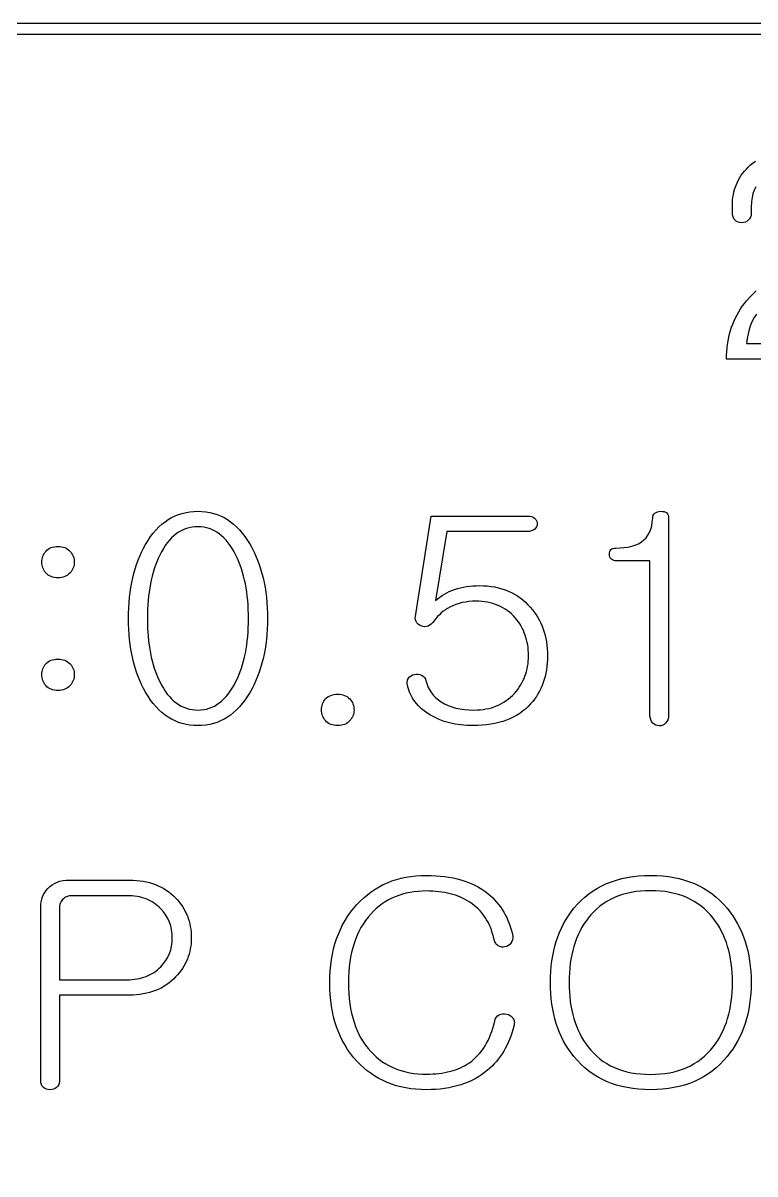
# Model space of a CAD drawing. Extents: x -145 to 145, y -175 to 185.
# Drawn here: x -25.88 to -13.21, y 165.18 to 185.1 of the extents above; entities that cross this region are included whole.
import ezdxf

# ---------------------------------------------------------------- set-up
doc = ezdxf.new("R2010")
doc.units = 0
doc.layers.add('screen_exp-1p', color=7, linetype='CONTINUOUS')

msp = doc.modelspace()

# ---------------------------------------------------------------- linework, layer by layer
at = {"layer": 'screen_exp-1p'}
for points in [[(-145.1, 185.1), (145.1, 185.1), (145.1, -175.1), (-145.1, -175.1), (-145.1, 185.1)], [(-144.9, 0.1), (-134.9, 0.1), (-134.9, -0.1), (-144.9, -0.1), (-144.9, -174.9), (144.9, -174.9), (144.9, -0.1), (134.9, -0.1), (134.9, 0.1), (144.9, 0.1), (144.9, 184.9), (-144.9, 184.9), (-144.9, 0.1)], [(-13.196815, 182.266327), (-13.22464, 182.207625), (-13.246281, 182.145914), (-13.26174, 182.081192), (-13.271015, 182.01346), (-13.273334, 181.978465), (-13.274106, 181.942718), (-13.274106, 181.803039), (-13.27492, 181.785429), (-13.277361, 181.768721), (-13.287124, 181.738016), (-13.303396, 181.710923), (-13.326177, 181.687443), (-13.35091, 181.668478), (-13.378247, 181.654932), (-13.408188, 181.646804), (-13.440731, 181.644094), (-13.473275, 181.646804), (-13.503216, 181.654932), (-13.530553, 181.668478), (-13.555286, 181.687443), (-13.575789, 181.713633), (-13.590434, 181.744037), (-13.599221, 181.778655), (-13.602149, 181.817489), (-13.602149, 181.942718), (-13.601071, 181.991598), (-13.597837, 182.039499), (-13.592447, 182.086423), (-13.584901, 182.132367), (-13.575199, 182.177334), (-13.563341, 182.221322), (-13.549327, 182.264332), (-13.533156, 182.306364), (-13.51483, 182.347417), (-13.494348, 182.387492), (-13.471709, 182.426588), (-13.446915, 182.464706), (-13.419964, 182.501846), (-13.390858, 182.538007), (-13.359595, 182.57319), (-13.326177, 182.607395), (-13.28627, 182.64414), (-13.244654, 182.678514), (-13.20133, 182.710517)], [(-11.42561, 179.284007), (-13.701083, 179.284007), (-13.700615, 179.349689), (-13.69791, 179.414279), (-13.692967, 179.477778), (-13.685787, 179.540185), (-13.67637, 179.601502), (-13.664715, 179.661727), (-13.650823, 179.720861), (-13.634693, 179.778903), (-13.616326, 179.835855), (-13.595722, 179.891715), (-13.57288, 179.946484), (-13.547801, 180.000161), (-13.520485, 180.052748), (-13.490931, 180.104243), (-13.459139, 180.154647), (-13.42511, 180.20396), (-13.392078, 180.248305), (-13.356768, 180.292237), (-13.279314, 180.378859), (-13.192747, 180.463825)], [(-13.185994, 180.064733), (-13.223663, 180.003473), (-13.25694, 179.938299), (-13.285822, 179.869213), (-13.310312, 179.796213), (-13.330408, 179.719299), (-13.34611, 179.638472), (-13.357419, 179.553732), (-11.42561, 179.553732)], [(-22.848994, 176.651254), (-22.778963, 176.649015), (-22.710763, 176.642298), (-22.644394, 176.631104), (-22.579855, 176.615431), (-22.517147, 176.595281), (-22.45627, 176.570653), (-22.397223, 176.541547), (-22.340007, 176.507963), (-22.284621, 176.469901), (-22.231066, 176.427362), (-22.179341, 176.380344), (-22.129447, 176.328849), (-22.081384, 176.272876), (-22.035151, 176.212425), (-21.990749, 176.147497), (-21.948177, 176.07809), (-21.911606, 176.012126), (-21.877394, 175.944281), (-21.845542, 175.874555), (-21.816049, 175.802947), (-21.788915, 175.729458), (-21.764141, 175.654087), (-21.741727, 175.576835), (-21.721672, 175.497701), (-21.703976, 175.416686), (-21.688639, 175.33379), (-21.675663, 175.249012), (-21.665045, 175.162352), (-21.656787, 175.073811), (-21.650888, 174.983389), (-21.647349, 174.891085), (-21.64617, 174.7969), (-21.647349, 174.703298), (-21.650888, 174.61154), (-21.656787, 174.521625), (-21.665045, 174.433555), (-21.675663, 174.347328), (-21.688639, 174.262945), (-21.703976, 174.180406), (-21.721672, 174.099711), (-21.741727, 174.02086), (-21.764141, 173.943852), (-21.788915, 173.868688), (-21.816049, 173.795368), (-21.845542, 173.723892), (-21.877394, 173.65426), (-21.911606, 173.586471), (-21.948177, 173.520526), (-21.990749, 173.450537), (-22.035151, 173.385062), (-22.081384, 173.324103), (-22.129447, 173.26766), (-22.179341, 173.215732), (-22.231066, 173.16832), (-22.284621, 173.125423), (-22.340007, 173.087041), (-22.397223, 173.053175), (-22.45627, 173.023824), (-22.517147, 172.998989), (-22.579855, 172.97867), (-22.644394, 172.962866), (-22.710763, 172.951577), (-22.778963, 172.944804), (-22.848994, 172.942546), (-22.919655, 172.944804), (-22.988445, 172.951577), (-23.055363, 172.962866), (-23.12041, 172.97867), (-23.183586, 172.998989), (-23.244891, 173.023824), (-23.304324, 173.053175), (-23.361886, 173.087041), (-23.417577, 173.125423), (-23.471397, 173.16832), (-23.523345, 173.215732), (-23.573422, 173.26766), (-23.621628, 173.324103), (-23.667962, 173.385062), (-23.712425, 173.450537), (-23.755017, 173.520526), (-23.790958, 173.586471), (-23.82458, 173.65426), (-23.855883, 173.723892), (-23.884868, 173.795368), (-23.911533, 173.868688), (-23.93588, 173.943852), (-23.957908, 174.02086), (-23.977618, 174.099711), (-23.995009, 174.180406), (-24.01008, 174.262945), (-24.022834, 174.347328), (-24.033268, 174.433555), (-24.041384, 174.521625), (-24.047181, 174.61154), (-24.050659, 174.703298), (-24.051818, 174.7969), (-24.050659, 174.891085), (-24.047181, 174.983389), (-24.041384, 175.073811), (-24.033268, 175.162352), (-24.022834, 175.249012), (-24.01008, 175.33379), (-23.995009, 175.416686), (-23.977618, 175.497701), (-23.957908, 175.576835), (-23.93588, 175.654087), (-23.911533, 175.729458), (-23.884868, 175.802947), (-23.855883, 175.874555), (-23.82458, 175.944281), (-23.790958, 176.012126), (-23.755017, 176.07809), (-23.712425, 176.147497), (-23.667962, 176.212425), (-23.621628, 176.272876), (-23.573422, 176.328849), (-23.523345, 176.380344), (-23.471397, 176.427362), (-23.417577, 176.469901), (-23.361886, 176.507963), (-23.304324, 176.541547), (-23.244891, 176.570653), (-23.183586, 176.595281), (-23.12041, 176.615431), (-23.055363, 176.631104), (-22.988445, 176.642298), (-22.919655, 176.649015), (-22.848994, 176.651254)], [(-15.599873, 175.793916), (-15.629244, 175.795647), (-15.654872, 175.80084), (-15.676758, 175.809495), (-15.694901, 175.821611), (-15.709302, 175.83719), (-15.71996, 175.85623), (-15.726875, 175.878732), (-15.730048, 175.904696), (-15.729398, 175.93066), (-15.724841, 175.953162), (-15.71638, 175.972202), (-15.704013, 175.987781), (-15.687741, 175.999897), (-15.667564, 176.008552), (-15.643482, 176.013744), (-15.615494, 176.015475), (-15.544792, 176.017131), (-15.478484, 176.022098), (-15.416569, 176.030376), (-15.359048, 176.041966), (-15.30592, 176.056867), (-15.257185, 176.07508), (-15.212844, 176.096603), (-15.172896, 176.121439), (-15.131159, 176.155229), (-15.094465, 176.193987), (-15.062816, 176.237712), (-15.036212, 176.286404), (-15.014651, 176.340063), (-14.998135, 176.398689), (-14.986663, 176.462281), (-14.980236, 176.530841), (-14.9769, 176.558009), (-14.969496, 176.581716), (-14.958025, 176.60196), (-14.942485, 176.618743), (-14.922877, 176.632063), (-14.899202, 176.641922), (-14.871458, 176.648319), (-14.839646, 176.651254), (-14.807916, 176.650426), (-14.780416, 176.645534), (-14.757147, 176.636579), (-14.738109, 176.623559), (-14.723302, 176.606476), (-14.712725, 176.585328), (-14.706379, 176.560117), (-14.704263, 176.530841), (-14.704263, 173.11594), (-14.705077, 173.095997), (-14.707518, 173.077107), (-14.711586, 173.059271), (-14.717281, 173.042488), (-14.733553, 173.012084), (-14.756334, 172.985894), (-14.780742, 172.964822), (-14.807102, 172.949771), (-14.835415, 172.94074), (-14.850304, 172.938482), (-14.865681, 172.937729), (-14.898225, 172.942546), (-14.928166, 172.952179), (-14.955503, 172.966628), (-14.980236, 172.985894), (-15.000739, 173.014191), (-15.015383, 173.046101), (-15.02417, 173.081622), (-15.027099, 173.120757), (-15.027099, 175.793916), (-15.599873, 175.793916)], [(-17.149834, 176.569373), (-17.112734, 176.566965), (-17.079539, 176.55974), (-17.050249, 176.547699), (-17.024865, 176.530841), (-17.004362, 176.510371), (-16.989717, 176.487493), (-16.980931, 176.462206), (-16.978002, 176.434511), (-16.980605, 176.408924), (-16.988416, 176.385142), (-17.001433, 176.363167), (-17.019658, 176.342998), (-17.04732, 176.324033), (-17.078237, 176.310486), (-17.112408, 176.302358), (-17.149834, 176.299649), (-18.540111, 176.299649), (-18.737978, 175.105156), (-18.702098, 175.136614), (-18.664754, 175.165965), (-18.625946, 175.193208), (-18.585673, 175.218344), (-18.543935, 175.241373), (-18.500733, 175.262295), (-18.456066, 175.281109), (-18.409935, 175.297816), (-18.359899, 175.31362), (-18.308724, 175.327317), (-18.256409, 175.338907), (-18.202956, 175.34839), (-18.148363, 175.355765), (-18.092632, 175.361033), (-18.035761, 175.364194), (-17.977752, 175.365247), (-17.909023, 175.36378), (-17.842125, 175.359377), (-17.777057, 175.35204), (-17.71382, 175.341767), (-17.652414, 175.328559), (-17.592838, 175.312416), (-17.535093, 175.293338), (-17.479178, 175.271326), (-17.425094, 175.246378), (-17.372841, 175.218495), (-17.322418, 175.187676), (-17.273826, 175.153923), (-17.227065, 175.117235), (-17.182134, 175.077612), (-17.139033, 175.035053), (-17.097763, 174.98956), (-17.061823, 174.946776), (-17.028201, 174.902713), (-16.996897, 174.85737), (-16.967913, 174.810747), (-16.941247, 174.762846), (-16.9169, 174.713665), (-16.894872, 174.663204), (-16.875163, 174.611465), (-16.857772, 174.558445), (-16.8427, 174.504147), (-16.829947, 174.448569), (-16.819513, 174.391712), (-16.811397, 174.333575), (-16.8056, 174.274159), (-16.802122, 174.213463), (-16.800963, 174.151488), (-16.802102, 174.088403), (-16.805519, 174.026786), (-16.811214, 173.966636), (-16.819187, 173.907954), (-16.829439, 173.850739), (-16.841968, 173.794992), (-16.856775, 173.740712), (-16.873861, 173.6879), (-16.893225, 173.636555), (-16.914866, 173.586678), (-16.938786, 173.538268), (-16.964984, 173.491326), (-16.99346, 173.445852), (-17.024214, 173.401845), (-17.057246, 173.359305), (-17.092556, 173.318233), (-17.136125, 173.27274), (-17.182215, 173.230182), (-17.230827, 173.190558), (-17.281962, 173.15387), (-17.335619, 173.120117), (-17.391798, 173.089299), (-17.450499, 173.061416), (-17.511722, 173.036468), (-17.575468, 173.014455), (-17.641735, 172.995377), (-17.710525, 172.979234), (-17.781837, 172.966026), (-17.855671, 172.955754), (-17.932027, 172.948416), (-18.010906, 172.944013), (-18.092306, 172.942546), (-18.145861, 172.94328), (-18.198481, 172.945481), (-18.250165, 172.94915), (-18.300913, 172.954286), (-18.399603, 172.968961), (-18.494549, 172.989507), (-18.585754, 173.015922), (-18.673216, 173.048208), (-18.756935, 173.086364), (-18.836912, 173.13039), (-18.911275, 173.180436), (-18.978153, 173.234245), (-19.037545, 173.291818), (-19.089453, 173.353153), (-19.1126, 173.385232), (-19.133875, 173.418251), (-19.15328, 173.452211), (-19.170813, 173.487112), (-19.186474, 173.522953), (-19.200265, 173.559736), (-19.212184, 173.597459), (-19.222232, 173.636122), (-19.229066, 173.671042), (-19.229799, 173.687599), (-19.228741, 173.703554), (-19.225893, 173.718906), (-19.221256, 173.733657), (-19.206611, 173.761352), (-19.186434, 173.785434), (-19.162351, 173.8047), (-19.134363, 173.81915), (-19.10247, 173.828783), (-19.071554, 173.833298), (-19.041288, 173.832395), (-19.011673, 173.826073), (-18.982709, 173.814333), (-18.95407, 173.796873), (-18.930638, 173.773393), (-18.912414, 173.743892), (-18.899396, 173.70837), (-18.883938, 173.654335), (-18.863598, 173.603009), (-18.838376, 173.554392), (-18.808273, 173.508485), (-18.773288, 173.465287), (-18.733422, 173.424798), (-18.688674, 173.387019), (-18.639045, 173.351949), (-18.582337, 173.319212), (-18.521561, 173.290839), (-18.456717, 173.266832), (-18.387805, 173.24719), (-18.314826, 173.231912), (-18.237778, 173.221), (-18.156662, 173.214453), (-18.071478, 173.21227), (-18.018106, 173.213399), (-17.966036, 173.216786), (-17.915267, 173.22243), (-17.8658, 173.230332), (-17.817635, 173.240492), (-17.770772, 173.252909), (-17.725211, 173.267585), (-17.680951, 173.284518), (-17.637993, 173.303708), (-17.596337, 173.325157), (-17.555982, 173.348863), (-17.516929, 173.374827), (-17.479178, 173.403049), (-17.442729, 173.433528), (-17.407582, 173.466265), (-17.373736, 173.50126), (-17.316377, 173.570422), (-17.290566, 173.606302), (-17.266666, 173.643046), (-17.244679, 173.680656), (-17.224603, 173.719132), (-17.20644, 173.758473), (-17.190188, 173.798679), (-17.175848, 173.839751), (-17.163421, 173.881689), (-17.152905, 173.924492), (-17.144301, 173.96816), (-17.137609, 174.012694), (-17.132829, 174.058093), (-17.129962, 174.104358), (-17.129006, 174.151488), (-17.1299, 174.199766), (-17.132585, 174.247066), (-17.13706, 174.293387), (-17.143325, 174.33873), (-17.151379, 174.383095), (-17.161224, 174.426481), (-17.172858, 174.468888), (-17.186283, 174.510318), (-17.201497, 174.550769), (-17.218501, 174.590242), (-17.237296, 174.628736), (-17.25788, 174.666252), (-17.280254, 174.70279), (-17.304417, 174.738349), (-17.358115, 174.806533), (-17.390679, 174.841528), (-17.424586, 174.874265), (-17.459835, 174.904744), (-17.496427, 174.932966), (-17.534361, 174.95893), (-17.573637, 174.982636), (-17.614256, 175.004085), (-17.656217, 175.023276), (-17.699521, 175.040209), (-17.744167, 175.054884), (-17.790156, 175.067301), (-17.837487, 175.077461), (-17.886161, 175.085363), (-17.936177, 175.091008), (-17.987535, 175.094394), (-18.040236, 175.095523), (-18.100768, 175.093943), (-18.159998, 175.089202), (-18.217926, 175.081299), (-18.274552, 175.070237), (-18.329877, 175.056013), (-18.3839, 175.038628), (-18.436621, 175.018083), (-18.488041, 174.994377), (-18.528721, 174.971724), (-18.567448, 174.947115), (-18.604223, 174.920549), (-18.639045, 174.892026), (-18.671914, 174.861546), (-18.702831, 174.82911), (-18.731795, 174.794717), (-18.758806, 174.758368), (-18.785167, 174.726383), (-18.812178, 174.700269), (-18.839841, 174.680024), (-18.868154, 174.66565), (-18.897118, 174.657146), (-18.926733, 174.654512), (-18.956999, 174.657748), (-18.987916, 174.666854), (-19.016717, 174.681605), (-19.040637, 174.699366), (-19.059675, 174.720137), (-19.073832, 174.743918), (-19.083107, 174.77071), (-19.0875, 174.800512), (-19.087012, 174.833325), (-19.081642, 174.869147), (-18.810877, 176.569373), (-17.149834, 176.569373)], [(-22.848994, 176.38153), (-22.901003, 176.379611), (-22.951589, 176.373853), (-23.00075, 176.364258), (-23.048488, 176.350825), (-23.094802, 176.333553), (-23.139693, 176.312443), (-23.183159, 176.287495), (-23.225202, 176.258709), (-23.265821, 176.226085), (-23.305016, 176.189622), (-23.342787, 176.149322), (-23.379135, 176.105183), (-23.414058, 176.057206), (-23.447558, 176.005391), (-23.479634, 175.949738), (-23.510287, 175.890246), (-23.536139, 175.834029), (-23.560323, 175.776155), (-23.582839, 175.716626), (-23.603688, 175.655442), (-23.622868, 175.592601), (-23.640381, 175.528105), (-23.656226, 175.461954), (-23.670403, 175.394146), (-23.682912, 175.324683), (-23.693753, 175.253565), (-23.702927, 175.18079), (-23.710432, 175.10636), (-23.71627, 175.030275), (-23.720439, 174.952533), (-23.722941, 174.873136), (-23.723775, 174.792083), (-23.722941, 174.712197), (-23.720439, 174.633891), (-23.71627, 174.557166), (-23.710432, 174.482021), (-23.702927, 174.408456), (-23.693753, 174.336472), (-23.682912, 174.266069), (-23.670403, 174.197245), (-23.656226, 174.130002), (-23.640381, 174.06434), (-23.622868, 174.000258), (-23.603688, 173.937756), (-23.582839, 173.876835), (-23.560323, 173.817494), (-23.536139, 173.759734), (-23.510287, 173.703554), (-23.479634, 173.644062), (-23.447558, 173.588409), (-23.414058, 173.536594), (-23.379135, 173.488617), (-23.342787, 173.444478), (-23.305016, 173.404178), (-23.265821, 173.367715), (-23.225202, 173.335091), (-23.183159, 173.306305), (-23.139693, 173.281357), (-23.094802, 173.260247), (-23.048488, 173.242975), (-23.00075, 173.229542), (-22.951589, 173.219946), (-22.901003, 173.214189), (-22.848994, 173.21227), (-22.798225, 173.214189), (-22.748758, 173.219946), (-22.700593, 173.229542), (-22.65373, 173.242975), (-22.608169, 173.260247), (-22.563909, 173.281357), (-22.520951, 173.306305), (-22.479295, 173.335091), (-22.43894, 173.367715), (-22.399887, 173.404178), (-22.362136, 173.444478), (-22.325687, 173.488617), (-22.29054, 173.536594), (-22.256694, 173.588409), (-22.22415, 173.644062), (-22.192908, 173.703554), (-22.166425, 173.759734), (-22.141651, 173.817494), (-22.118586, 173.876835), (-22.097229, 173.937756), (-22.07758, 174.000258), (-22.05964, 174.06434), (-22.043409, 174.130002), (-22.028886, 174.197245), (-22.016072, 174.266069), (-22.004967, 174.336472), (-21.99557, 174.408456), (-21.987881, 174.482021), (-21.981901, 174.557166), (-21.97763, 174.633891), (-21.975067, 174.712197), (-21.974213, 174.792083), (-21.975067, 174.873136), (-21.97763, 174.952533), (-21.981901, 175.030275), (-21.987881, 175.10636), (-21.99557, 175.18079), (-22.004967, 175.253565), (-22.016072, 175.324683), (-22.028886, 175.394146), (-22.043409, 175.461954), (-22.05964, 175.528105), (-22.07758, 175.592601), (-22.097229, 175.655442), (-22.118586, 175.716626), (-22.141651, 175.776155), (-22.166425, 175.834029), (-22.192908, 175.890246), (-22.22415, 175.949738), (-22.256694, 176.005391), (-22.29054, 176.057206), (-22.325687, 176.105183), (-22.362136, 176.149322), (-22.399887, 176.189622), (-22.43894, 176.226085), (-22.479295, 176.258709), (-22.520951, 176.287495), (-22.563909, 176.312443), (-22.608169, 176.333553), (-22.65373, 176.350825), (-22.700593, 176.364258), (-22.748758, 176.373853), (-22.798225, 176.379611), (-22.848994, 176.38153)], [(-25.269459, 176.044374), (-25.237728, 176.04302), (-25.207625, 176.038956), (-25.179149, 176.032183), (-25.1523, 176.0227), (-25.127079, 176.010508), (-25.103485, 175.995607), (-25.081517, 175.977997), (-25.061177, 175.957677), (-25.044092, 175.937885), (-25.029284, 175.917038), (-25.016755, 175.895138), (-25.006504, 175.872184), (-24.99853, 175.848177), (-24.992835, 175.823116), (-24.989418, 175.797002), (-24.988279, 175.769834), (-24.989418, 175.743794), (-24.992835, 175.718658), (-24.99853, 175.694425), (-25.006504, 175.671095), (-25.016755, 175.648669), (-25.029284, 175.627145), (-25.044092, 175.606524), (-25.061177, 175.586807), (-25.081517, 175.566487), (-25.103485, 175.548877), (-25.127079, 175.533976), (-25.1523, 175.521784), (-25.179149, 175.512301), (-25.207625, 175.505528), (-25.237728, 175.501464), (-25.269459, 175.50011), (-25.302409, 175.501464), (-25.33357, 175.505528), (-25.362941, 175.512301), (-25.390522, 175.521784), (-25.416313, 175.533976), (-25.440314, 175.548877), (-25.462526, 175.566487), (-25.482947, 175.586807), (-25.498812, 175.606524), (-25.512562, 175.627145), (-25.524196, 175.648669), (-25.533715, 175.671095), (-25.541119, 175.694425), (-25.546408, 175.718658), (-25.549581, 175.743794), (-25.550638, 175.769834), (-25.549581, 175.797002), (-25.546408, 175.823116), (-25.541119, 175.848177), (-25.533715, 175.872184), (-25.524196, 175.895138), (-25.512562, 175.917038), (-25.498812, 175.937885), (-25.482947, 175.957677), (-25.462526, 175.977997), (-25.440314, 175.995607), (-25.416313, 176.010508), (-25.390522, 176.0227), (-25.362941, 176.032183), (-25.33357, 176.038956), (-25.302409, 176.04302), (-25.269459, 176.044374)], [(-25.269459, 174.09369), (-25.237728, 174.092411), (-25.207625, 174.088573), (-25.179149, 174.082176), (-25.1523, 174.07322), (-25.127079, 174.061706), (-25.103485, 174.047633), (-25.081517, 174.031001), (-25.061177, 174.01181), (-25.044092, 173.992017), (-25.029284, 173.971171), (-25.016755, 173.949271), (-25.006504, 173.926317), (-24.99853, 173.90231), (-24.992835, 173.877249), (-24.989418, 173.851134), (-24.988279, 173.823966), (-24.989418, 173.797852), (-24.992835, 173.77249), (-24.99853, 173.74788), (-25.006504, 173.724024), (-25.016755, 173.70092), (-25.029284, 173.678568), (-25.044092, 173.656969), (-25.061177, 173.636122), (-25.081517, 173.615803), (-25.103485, 173.598193), (-25.127079, 173.583291), (-25.1523, 173.5711), (-25.179149, 173.561617), (-25.207625, 173.554844), (-25.237728, 173.55078), (-25.269459, 173.549425), (-25.302409, 173.55078), (-25.33357, 173.554844), (-25.362941, 173.561617), (-25.390522, 173.5711), (-25.416313, 173.583291), (-25.440314, 173.598193), (-25.462526, 173.615803), (-25.482947, 173.636122), (-25.498812, 173.656969), (-25.512562, 173.678568), (-25.524196, 173.70092), (-25.533715, 173.724024), (-25.541119, 173.74788), (-25.546408, 173.77249), (-25.549581, 173.797852), (-25.550638, 173.823966), (-25.549581, 173.851134), (-25.546408, 173.877249), (-25.541119, 173.90231), (-25.533715, 173.926317), (-25.524196, 173.949271), (-25.512562, 173.971171), (-25.498812, 173.992017), (-25.482947, 174.01181), (-25.462526, 174.031001), (-25.440314, 174.047633), (-25.416313, 174.061706), (-25.390522, 174.07322), (-25.362941, 174.082176), (-25.33357, 174.088573), (-25.302409, 174.092411), (-25.269459, 174.09369)], [(-20.429459, 173.486811), (-20.397728, 173.485531), (-20.367625, 173.481693), (-20.339149, 173.475296), (-20.3123, 173.466341), (-20.287079, 173.454826), (-20.263485, 173.440753), (-20.241517, 173.424121), (-20.221177, 173.40493), (-20.204092, 173.385062), (-20.189284, 173.36399), (-20.176755, 173.341714), (-20.166504, 173.318233), (-20.15853, 173.293549), (-20.152835, 173.26766), (-20.149418, 173.240567), (-20.148279, 173.21227), (-20.149418, 173.186231), (-20.152835, 173.161095), (-20.15853, 173.136862), (-20.166504, 173.113532), (-20.176755, 173.091105), (-20.189284, 173.069581), (-20.204092, 173.048961), (-20.221177, 173.029243), (-20.241517, 173.008923), (-20.263485, 172.991313), (-20.287079, 172.976412), (-20.3123, 172.96422), (-20.339149, 172.954738), (-20.367625, 172.947964), (-20.397728, 172.943901), (-20.429459, 172.942546), (-20.462409, 172.943901), (-20.49357, 172.947964), (-20.522941, 172.954738), (-20.550522, 172.96422), (-20.576313, 172.976412), (-20.600314, 172.991313), (-20.622526, 173.008923), (-20.642947, 173.029243), (-20.658812, 173.048961), (-20.672562, 173.069581), (-20.684196, 173.091105), (-20.693715, 173.113532), (-20.701119, 173.136862), (-20.706408, 173.161095), (-20.709581, 173.186231), (-20.710638, 173.21227), (-20.709581, 173.240567), (-20.706408, 173.26766), (-20.701119, 173.293549), (-20.693715, 173.318233), (-20.684196, 173.341714), (-20.672562, 173.36399), (-20.658812, 173.385062), (-20.642947, 173.40493), (-20.622526, 173.424121), (-20.600314, 173.440753), (-20.576313, 173.454826), (-20.550522, 173.466341), (-20.522941, 173.475296), (-20.49357, 173.481693), (-20.462409, 173.485531), (-20.429459, 173.486811)], [(-18.896418, 170.351254), (-18.814163, 170.350031), (-18.734024, 170.346362), (-18.656, 170.340247), (-18.580091, 170.331687), (-18.506297, 170.32068), (-18.434619, 170.307228), (-18.365057, 170.29133), (-18.297609, 170.272986), (-18.232277, 170.252196), (-18.169061, 170.22896), (-18.10796, 170.203278), (-18.048974, 170.175151), (-17.992103, 170.144577), (-17.937348, 170.111558), (-17.884708, 170.076092), (-17.834184, 170.038181), (-17.792832, 170.00313), (-17.753393, 169.966611), (-17.715866, 169.928625), (-17.680251, 169.889171), (-17.646547, 169.848249), (-17.614756, 169.80586), (-17.584877, 169.762004), (-17.556909, 169.71668), (-17.530854, 169.669888), (-17.50671, 169.621629), (-17.484479, 169.571902), (-17.464159, 169.520708), (-17.445751, 169.468046), (-17.429256, 169.413917), (-17.414672, 169.35832), (-17.402, 169.301256), (-17.40021, 169.284549), (-17.400047, 169.268143), (-17.404604, 169.236233), (-17.415668, 169.205528), (-17.433242, 169.176027), (-17.453419, 169.154052), (-17.477502, 169.136291), (-17.50549, 169.122744), (-17.537383, 169.113412), (-17.567974, 169.109198), (-17.582782, 169.109349), (-17.597264, 169.111004), (-17.625251, 169.118831), (-17.651938, 169.132678), (-17.666826, 169.143064), (-17.680251, 169.154955), (-17.692211, 169.168351), (-17.702706, 169.183252), (-17.711737, 169.199658), (-17.719303, 169.217569), (-17.730043, 169.257908), (-17.742044, 169.309478), (-17.755915, 169.35943), (-17.771659, 169.407765), (-17.789273, 169.454481), (-17.808759, 169.499579), (-17.830116, 169.54306), (-17.853344, 169.584922), (-17.878443, 169.625166), (-17.905414, 169.663792), (-17.934256, 169.7008), (-17.96497, 169.73619), (-17.997554, 169.769962), (-18.03201, 169.802116), (-18.068337, 169.832652), (-18.106536, 169.86157), (-18.146605, 169.88887), (-18.223246, 169.934024), (-18.304769, 169.973158), (-18.347361, 169.990468), (-18.391173, 170.006272), (-18.436206, 170.020571), (-18.482459, 170.033365), (-18.529932, 170.044653), (-18.578626, 170.054437), (-18.628541, 170.062715), (-18.679675, 170.069488), (-18.73203, 170.074757), (-18.785606, 170.078519), (-18.840402, 170.080777), (-18.896418, 170.08153), (-18.969744, 170.079968), (-19.04132, 170.075283), (-19.111147, 170.067475), (-19.179225, 170.056544), (-19.245554, 170.04249), (-19.310133, 170.025312), (-19.372963, 170.005011), (-19.434044, 169.981587), (-19.493376, 169.95504), (-19.550958, 169.92537), (-19.606791, 169.892576), (-19.660875, 169.856659), (-19.71321, 169.817619), (-19.763796, 169.775456), (-19.812632, 169.73017), (-19.859719, 169.68176), (-19.906379, 169.626897), (-19.950028, 169.569475), (-19.990667, 169.509495), (-20.028296, 169.446955), (-20.062915, 169.381857), (-20.094523, 169.3142), (-20.123121, 169.243985), (-20.148709, 169.17121), (-20.171286, 169.095877), (-20.190853, 169.017985), (-20.20741, 168.937535), (-20.220957, 168.854525), (-20.231493, 168.768957), (-20.239018, 168.68083), (-20.243534, 168.590144), (-20.245039, 168.4969), (-20.243534, 168.40136), (-20.239018, 168.308605), (-20.231493, 168.218634), (-20.220957, 168.131448), (-20.20741, 168.047046), (-20.190853, 167.965429), (-20.171286, 167.886596), (-20.148709, 167.810548), (-20.123121, 167.737285), (-20.094523, 167.666806), (-20.062915, 167.599111), (-20.028296, 167.534201), (-19.990667, 167.472076), (-19.950028, 167.412735), (-19.906379, 167.356179), (-19.859719, 167.302407), (-19.813852, 167.255164), (-19.766074, 167.210969), (-19.716383, 167.169821), (-19.664781, 167.131722), (-19.611266, 167.096671), (-19.55584, 167.064667), (-19.498501, 167.035712), (-19.439251, 167.009804), (-19.378089, 166.986945), (-19.315014, 166.967133), (-19.250028, 166.950369), (-19.18313, 166.936654), (-19.11432, 166.925986), (-19.043598, 166.918366), (-18.970964, 166.913794), (-18.896418, 166.91227), (-18.839812, 166.913042), (-18.784548, 166.915356), (-18.730627, 166.919213), (-18.678048, 166.924612), (-18.626812, 166.931555), (-18.576918, 166.94004), (-18.528366, 166.950068), (-18.481157, 166.961639), (-18.435291, 166.974753), (-18.390766, 166.989409), (-18.347585, 167.005609), (-18.305745, 167.023351), (-18.265249, 167.042636), (-18.226094, 167.063463), (-18.188282, 167.085834), (-18.151813, 167.109747), (-18.112272, 167.139079), (-18.074358, 167.17048), (-18.038071, 167.203951), (-18.003412, 167.239491), (-17.97038, 167.277102), (-17.938975, 167.316781), (-17.909197, 167.358531), (-17.881047, 167.402349), (-17.854524, 167.448238), (-17.829627, 167.496196), (-17.806359, 167.546224), (-17.784717, 167.598321), (-17.764702, 167.652488), (-17.746315, 167.708724), (-17.729555, 167.76703), (-17.714422, 167.827406), (-17.703682, 167.863229), (-17.687085, 167.893633), (-17.66463, 167.918618), (-17.636316, 167.938185), (-17.607027, 167.949926), (-17.576436, 167.956247), (-17.544543, 167.95715), (-17.511348, 167.952635), (-17.477177, 167.943002), (-17.447562, 167.928552), (-17.422503, 167.909286), (-17.402, 167.885204), (-17.392562, 167.870303), (-17.385077, 167.854499), (-17.379545, 167.837791), (-17.375965, 167.820181), (-17.374338, 167.801668), (-17.374663, 167.782251), (-17.376941, 167.761932), (-17.381172, 167.740709), (-17.397607, 167.681293), (-17.415668, 167.623457), (-17.435358, 167.567202), (-17.456674, 167.512527), (-17.479617, 167.459433), (-17.504188, 167.407919), (-17.530386, 167.357985), (-17.558211, 167.309632), (-17.587663, 167.262859), (-17.618743, 167.217667), (-17.651449, 167.174055), (-17.685783, 167.132023), (-17.721744, 167.091572), (-17.759333, 167.052701), (-17.798548, 167.015411), (-17.839391, 166.979701), (-17.889895, 166.938874), (-17.942474, 166.90068), (-17.997127, 166.865121), (-18.053855, 166.832196), (-18.112658, 166.801904), (-18.173536, 166.774247), (-18.236488, 166.749224), (-18.301515, 166.726835), (-18.368616, 166.70708), (-18.437792, 166.689958), (-18.509043, 166.675471), (-18.582369, 166.663618), (-18.657769, 166.654399), (-18.735244, 166.647814), (-18.814794, 166.643863), (-18.896418, 166.642546), (-18.988985, 166.644484), (-19.079234, 166.650297), (-19.167163, 166.659987), (-19.252774, 166.673552), (-19.336066, 166.690993), (-19.41704, 166.71231), (-19.495694, 166.737503), (-19.57203, 166.766571), (-19.646047, 166.799515), (-19.717746, 166.836335), (-19.787125, 166.877031), (-19.854186, 166.921602), (-19.918928, 166.970049), (-19.981352, 167.022372), (-20.041456, 167.078571), (-20.099242, 167.138646), (-20.155991, 167.202653), (-20.209078, 167.269444), (-20.258504, 167.33902), (-20.304269, 167.41138), (-20.346373, 167.486525), (-20.384815, 167.564455), (-20.419597, 167.645169), (-20.450717, 167.728668), (-20.478176, 167.814951), (-20.501974, 167.904018), (-20.52211, 167.995871), (-20.538585, 168.090507), (-20.5514, 168.187929), (-20.560553, 168.288135), (-20.566044, 168.391125), (-20.567875, 168.4969), (-20.566044, 168.60038), (-20.560553, 168.7013), (-20.5514, 168.799662), (-20.538585, 168.895466), (-20.52211, 168.98871), (-20.501974, 169.079396), (-20.478176, 169.167523), (-20.450717, 169.253091), (-20.419597, 169.3361), (-20.384815, 169.416551), (-20.346373, 169.494443), (-20.304269, 169.569776), (-20.258504, 169.642551), (-20.209078, 169.712766), (-20.155991, 169.780423), (-20.099242, 169.845521), (-20.040846, 169.906762), (-19.980213, 169.964052), (-19.917342, 170.017391), (-19.852234, 170.066779), (-19.784888, 170.112216), (-19.715305, 170.153702), (-19.643485, 170.191237), (-19.569427, 170.224821), (-19.493132, 170.254453), (-19.414599, 170.280135), (-19.333829, 170.301866), (-19.250822, 170.319646), (-19.165577, 170.333474), (-19.078095, 170.343352), (-18.988375, 170.349278), (-18.896418, 170.351254)], [(-15.016348, 170.351254), (-14.911109, 170.349034), (-14.80888, 170.342374), (-14.709662, 170.331273), (-14.613454, 170.315732), (-14.520256, 170.295751), (-14.430069, 170.27133), (-14.342891, 170.242469), (-14.258725, 170.209167), (-14.177568, 170.171425), (-14.099422, 170.129243), (-14.024286, 170.082621), (-13.952161, 170.031558), (-13.883045, 169.976056), (-13.816941, 169.916113), (-13.753846, 169.85173), (-13.693762, 169.782906), (-13.643319, 169.718617), (-13.59613, 169.652184), (-13.552196, 169.583605), (-13.511516, 169.512881), (-13.47409, 169.440013), (-13.439919, 169.365), (-13.409002, 169.287841), (-13.38134, 169.208538), (-13.356932, 169.127091), (-13.335778, 169.043498), (-13.317879, 168.95776), (-13.303234, 168.869878), (-13.291844, 168.779851), (-13.283708, 168.687679), (-13.278826, 168.593362), (-13.277199, 168.4969), (-13.278826, 168.400457), (-13.283708, 168.306196), (-13.291844, 168.214118), (-13.303234, 168.124223), (-13.317879, 168.03651), (-13.335778, 167.950979), (-13.356932, 167.867631), (-13.38134, 167.786466), (-13.409002, 167.707482), (-13.439919, 167.630682), (-13.47409, 167.556064), (-13.511516, 167.483628), (-13.552196, 167.413375), (-13.59613, 167.345304), (-13.643319, 167.279416), (-13.693762, 167.21571), (-13.753846, 167.146303), (-13.816941, 167.081375), (-13.883045, 167.020924), (-13.952161, 166.964951), (-14.024286, 166.913455), (-14.099422, 166.866438), (-14.177568, 166.823899), (-14.258725, 166.785837), (-14.342891, 166.752253), (-14.430069, 166.723147), (-14.520256, 166.698519), (-14.613454, 166.678369), (-14.709662, 166.662696), (-14.80888, 166.651502), (-14.911109, 166.644785), (-15.016348, 166.642546), (-15.122217, 166.644785), (-15.225036, 166.651502), (-15.324803, 166.662696), (-15.42152, 166.678369), (-15.515185, 166.698519), (-15.6058, 166.723147), (-15.693363, 166.752253), (-15.777876, 166.785837), (-15.859338, 166.823899), (-15.937748, 166.866438), (-16.013108, 166.913455), (-16.085416, 166.964951), (-16.154674, 167.020924), (-16.22088, 167.081375), (-16.284036, 167.146303), (-16.344141, 167.21571), (-16.393323, 167.279416), (-16.439332, 167.345304), (-16.482168, 167.413375), (-16.521831, 167.483628), (-16.55832, 167.556064), (-16.591637, 167.630682), (-16.621781, 167.707482), (-16.648752, 167.786466), (-16.67255, 167.867631), (-16.693174, 167.950979), (-16.710626, 168.03651), (-16.724905, 168.124223), (-16.73601, 168.214118), (-16.743943, 168.306196), (-16.748703, 168.400457), (-16.750289, 168.4969), (-16.748703, 168.593362), (-16.743943, 168.687679), (-16.73601, 168.779851), (-16.724905, 168.869878), (-16.710626, 168.95776), (-16.693174, 169.043498), (-16.67255, 169.127091), (-16.648752, 169.208538), (-16.621781, 169.287841), (-16.591637, 169.365), (-16.55832, 169.440013), (-16.521831, 169.512881), (-16.482168, 169.583605), (-16.439332, 169.652184), (-16.393323, 169.718617), (-16.344141, 169.782906), (-16.284036, 169.85173), (-16.22088, 169.916113), (-16.154674, 169.976056), (-16.085416, 170.031558), (-16.013108, 170.082621), (-15.937748, 170.129243), (-15.859338, 170.171425), (-15.777876, 170.209167), (-15.693363, 170.242469), (-15.6058, 170.27133), (-15.515185, 170.295751), (-15.42152, 170.315732), (-15.324803, 170.331273), (-15.225036, 170.342374), (-15.122217, 170.349034), (-15.016348, 170.351254)], [(-24.037176, 170.269373), (-23.974854, 170.268169), (-23.91416, 170.264557), (-23.855092, 170.258536), (-23.797652, 170.250107), (-23.74184, 170.23927), (-23.687654, 170.226025), (-23.635095, 170.210371), (-23.584164, 170.192309), (-23.53486, 170.171839), (-23.487183, 170.148961), (-23.441133, 170.123674), (-23.396711, 170.095979), (-23.353916, 170.065876), (-23.312748, 170.033365), (-23.273207, 169.998445), (-23.235293, 169.961117), (-23.202505, 169.925689), (-23.171832, 169.889246), (-23.143275, 169.851786), (-23.116833, 169.813311), (-23.092506, 169.773819), (-23.070295, 169.733312), (-23.050199, 169.691788), (-23.032219, 169.649248), (-23.016354, 169.605693), (-23.002604, 169.561122), (-22.990969, 169.515534), (-22.98145, 169.468931), (-22.974046, 169.421311), (-22.968758, 169.372676), (-22.965585, 169.323024), (-22.964527, 169.272357), (-22.965585, 169.222856), (-22.968758, 169.174296), (-22.974046, 169.126677), (-22.98145, 169.079998), (-22.990969, 169.03426), (-23.002604, 168.989463), (-23.016354, 168.945606), (-23.032219, 168.90269), (-23.050199, 168.860715), (-23.070295, 168.819681), (-23.092506, 168.779587), (-23.116833, 168.740434), (-23.143275, 168.702222), (-23.171832, 168.664951), (-23.202505, 168.62862), (-23.235293, 168.59323), (-23.273207, 168.555319), (-23.312748, 168.519854), (-23.353916, 168.486834), (-23.396711, 168.456261), (-23.441133, 168.428133), (-23.487183, 168.402451), (-23.53486, 168.379215), (-23.584164, 168.358425), (-23.635095, 168.340081), (-23.687654, 168.324183), (-23.74184, 168.310731), (-23.797652, 168.299724), (-23.855092, 168.291164), (-23.91416, 168.285049), (-23.974854, 168.28138), (-24.037176, 168.280157), (-25.245207, 168.280157), (-25.245207, 166.796674), (-25.246021, 166.779064), (-25.248461, 166.762356), (-25.258225, 166.731651), (-25.274497, 166.704558), (-25.297277, 166.681078), (-25.321685, 166.66422), (-25.348046, 166.652179), (-25.376359, 166.644954), (-25.406625, 166.642546), (-25.439169, 166.644954), (-25.469109, 166.652179), (-25.496446, 166.66422), (-25.52118, 166.681078), (-25.541682, 166.704558), (-25.556327, 166.731651), (-25.565114, 166.762356), (-25.568043, 166.796674), (-25.568043, 169.802172), (-25.566172, 169.849359), (-25.560558, 169.894589), (-25.551202, 169.937862), (-25.538103, 169.979179), (-25.521261, 170.018539), (-25.500677, 170.055942), (-25.47635, 170.091389), (-25.448281, 170.124878), (-25.412808, 170.158744), (-25.374081, 170.188095), (-25.332099, 170.21293), (-25.286863, 170.23325), (-25.238373, 170.249054), (-25.186628, 170.260342), (-25.131629, 170.267116), (-25.073375, 170.269373), (-24.037176, 170.269373)], [(-15.016348, 170.086346), (-15.104176, 170.084484), (-15.189319, 170.078896), (-15.271777, 170.069583), (-15.35155, 170.056544), (-15.428639, 170.03978), (-15.503042, 170.019291), (-15.574761, 169.995077), (-15.643795, 169.967138), (-15.710144, 169.935473), (-15.773808, 169.900083), (-15.834787, 169.860968), (-15.893082, 169.818127), (-15.948691, 169.771561), (-16.001616, 169.72127), (-16.051855, 169.667254), (-16.09941, 169.609512), (-16.139134, 169.55606), (-16.176295, 169.500464), (-16.210894, 169.442722), (-16.242929, 169.382836), (-16.272402, 169.320804), (-16.299311, 169.256628), (-16.323658, 169.190307), (-16.345442, 169.121841), (-16.364664, 169.051231), (-16.381322, 168.978475), (-16.395418, 168.903575), (-16.40695, 168.826529), (-16.41592, 168.747339), (-16.422327, 168.666004), (-16.426172, 168.582525), (-16.427453, 168.4969), (-16.426172, 168.41184), (-16.422327, 168.328849), (-16.41592, 168.247928), (-16.40695, 168.169077), (-16.395418, 168.092295), (-16.381322, 168.017583), (-16.364664, 167.94494), (-16.345442, 167.874367), (-16.323658, 167.805863), (-16.299311, 167.739429), (-16.272402, 167.675065), (-16.242929, 167.61277), (-16.210894, 167.552545), (-16.176295, 167.49439), (-16.139134, 167.438304), (-16.09941, 167.384288), (-16.051855, 167.326546), (-16.001616, 167.27253), (-15.948691, 167.222239), (-15.893082, 167.175673), (-15.834787, 167.132832), (-15.773808, 167.093717), (-15.710144, 167.058327), (-15.643795, 167.026662), (-15.574761, 166.998723), (-15.503042, 166.974508), (-15.428639, 166.954019), (-15.35155, 166.937256), (-15.271777, 166.924217), (-15.189319, 166.914904), (-15.104176, 166.909316), (-15.016348, 166.907454), (-14.92913, 166.909316), (-14.844516, 166.914904), (-14.762505, 166.924217), (-14.683098, 166.937256), (-14.606294, 166.954019), (-14.532094, 166.974508), (-14.460497, 166.998723), (-14.391504, 167.026662), (-14.325114, 167.058327), (-14.261328, 167.093717), (-14.200146, 167.132832), (-14.141566, 167.175673), (-14.085591, 167.222239), (-14.032219, 167.27253), (-13.98145, 167.326546), (-13.933285, 167.384288), (-13.892931, 167.438868), (-13.85518, 167.495443), (-13.820032, 167.554013), (-13.787488, 167.614577), (-13.757548, 167.677135), (-13.730211, 167.741687), (-13.705478, 167.808234), (-13.683348, 167.876775), (-13.663821, 167.94731), (-13.646898, 168.01984), (-13.632579, 168.094364), (-13.620863, 168.170883), (-13.611751, 168.249396), (-13.605242, 168.329903), (-13.601337, 168.412404), (-13.600035, 168.4969), (-13.601337, 168.58196), (-13.605242, 168.664951), (-13.611751, 168.745872), (-13.620863, 168.824723), (-13.632579, 168.901505), (-13.646898, 168.976217), (-13.663821, 169.04886), (-13.683348, 169.119433), (-13.705478, 169.187937), (-13.730211, 169.25437), (-13.757548, 169.318735), (-13.787488, 169.381029), (-13.820032, 169.441255), (-13.85518, 169.49941), (-13.892931, 169.555496), (-13.933285, 169.609512), (-13.98145, 169.667254), (-14.032219, 169.72127), (-14.085591, 169.771561), (-14.141566, 169.818127), (-14.200146, 169.860968), (-14.261328, 169.900083), (-14.325114, 169.935473), (-14.391504, 169.967138), (-14.460497, 169.995077), (-14.532094, 170.019291), (-14.606294, 170.03978), (-14.683098, 170.056544), (-14.762505, 170.069583), (-14.844516, 170.078896), (-14.92913, 170.084484), (-15.016348, 170.086346)], [(-24.078832, 168.545065), (-24.03321, 168.545949), (-23.988767, 168.548602), (-23.945504, 168.553023), (-23.90342, 168.559213), (-23.862517, 168.567172), (-23.822793, 168.576899), (-23.784248, 168.588395), (-23.746884, 168.601659), (-23.710699, 168.616692), (-23.675694, 168.633493), (-23.641869, 168.652063), (-23.609223, 168.672401), (-23.577757, 168.694508), (-23.547471, 168.718384), (-23.518364, 168.744028), (-23.490438, 168.771441), (-23.444062, 168.824497), (-23.403871, 168.880113), (-23.369862, 168.938287), (-23.342037, 168.99902), (-23.320395, 169.062312), (-23.304937, 169.128163), (-23.295662, 169.196572), (-23.293343, 169.231737), (-23.29257, 169.267541), (-23.293343, 169.304511), (-23.295662, 169.340766), (-23.304937, 169.411133), (-23.320395, 169.478639), (-23.342037, 169.543285), (-23.369862, 169.605072), (-23.403871, 169.663999), (-23.444062, 169.720066), (-23.490438, 169.773273), (-23.518364, 169.800686), (-23.547471, 169.82633), (-23.577757, 169.850206), (-23.609223, 169.872313), (-23.641869, 169.892651), (-23.675694, 169.911221), (-23.710699, 169.928022), (-23.746884, 169.943055), (-23.784248, 169.956319), (-23.822793, 169.967815), (-23.862517, 169.977542), (-23.90342, 169.985501), (-23.945504, 169.991691), (-23.988767, 169.996112), (-24.03321, 169.998765), (-24.078832, 169.999649), (-25.016098, 169.999649), (-25.043923, 169.998596), (-25.070121, 169.995435), (-25.094691, 169.990167), (-25.117635, 169.982791), (-25.138951, 169.973309), (-25.15864, 169.961719), (-25.176702, 169.948022), (-25.193137, 169.932218), (-25.215918, 169.901212), (-25.232189, 169.865991), (-25.237885, 169.8468), (-25.241953, 169.826556), (-25.244393, 169.805258), (-25.245207, 169.782906), (-25.245207, 168.545065), (-24.078832, 168.545065)]]:
    msp.add_lwpolyline(points, dxfattribs=at)

doc.saveas('drawing.dxf')
